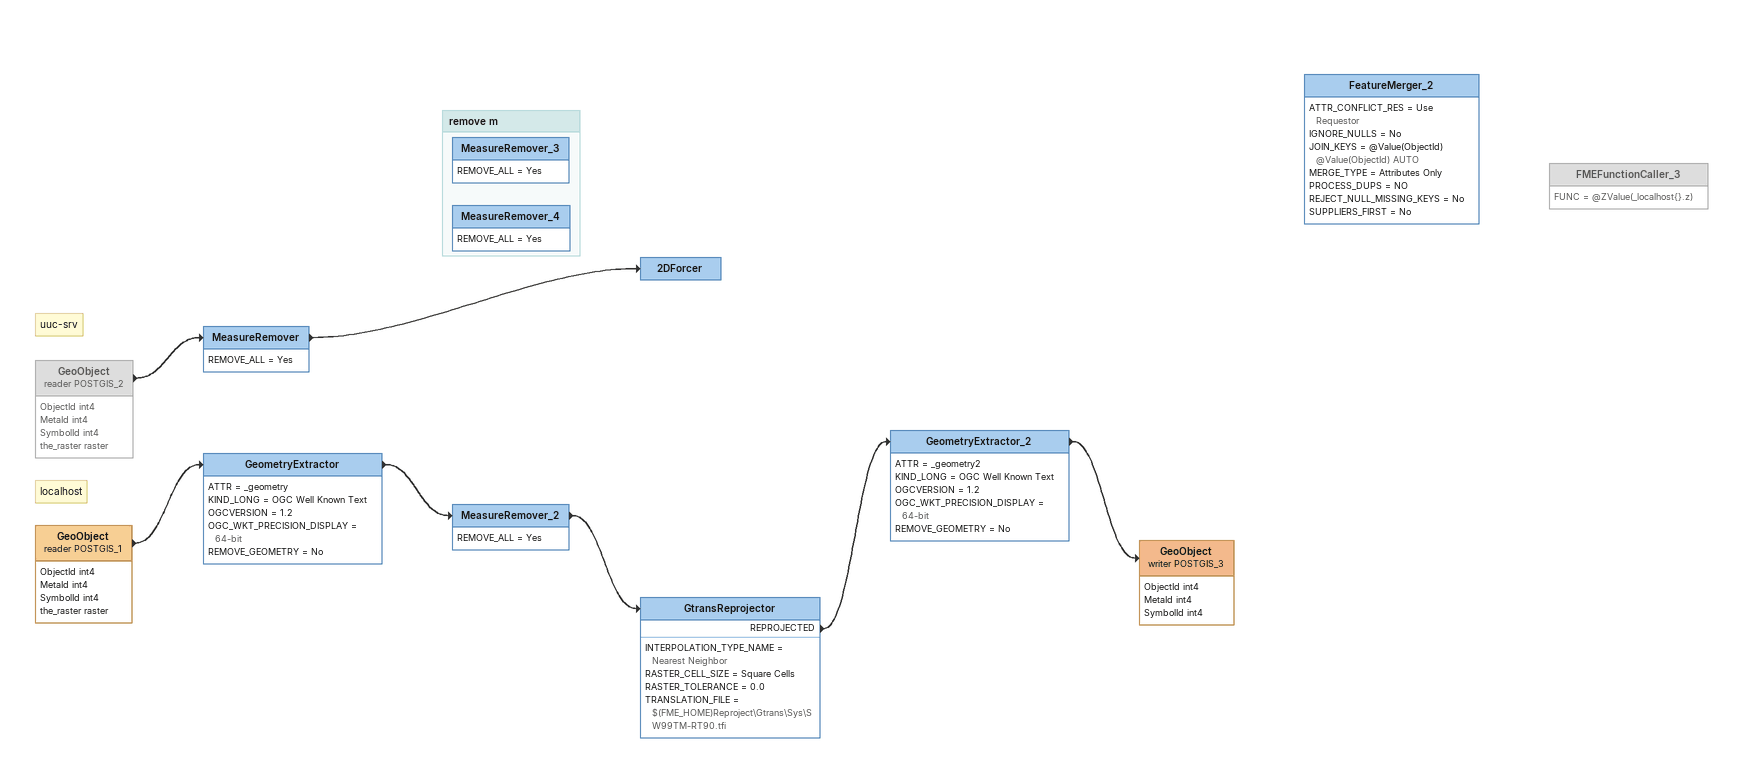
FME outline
Note: uuc-srv
GeoObject (reader POSTGIS_2) [off]
    attributes: ObjectId int4, MetaId int4, SymbolId int4, the_raster raster
    -> MeasureRemover
MeasureRemover
    REMOVE_ALL = Yes
    -> 2DForcer
2DForcer
Note: localhost
GeoObject (reader POSTGIS_1)
    attributes: ObjectId int4, MetaId int4, SymbolId int4, the_raster raster
    -> GeometryExtractor
GeometryExtractor
    ATTR = _geometry
    KIND_LONG = OGC Well Known Text
    OGCVERSION = 1.2
    OGC_WKT_PRECISION_DISPLAY = 64-bit
    REMOVE_GEOMETRY = No
    -> MeasureRemover_2
MeasureRemover_2
    REMOVE_ALL = Yes
    -> GtransReprojector
GtransReprojector
    INTERPOLATION_TYPE_NAME = Nearest Neighbor
    RASTER_CELL_SIZE = Square Cells
    RASTER_TOLERANCE = 0.0
    TRANSLATION_FILE = $(FME_HOME)Reproject\Gtrans\Sys\SW99TM-RT90.tfi
    REPROJECTED -> GeometryExtractor_2
GeometryExtractor_2
    ATTR = _geometry2
    KIND_LONG = OGC Well Known Text
    OGCVERSION = 1.2
    OGC_WKT_PRECISION_DISPLAY = 64-bit
    REMOVE_GEOMETRY = No
    -> GeoObject (writer POSTGIS_3)
GeoObject (writer POSTGIS_3)
    attributes: ObjectId int4, MetaId int4, SymbolId int4
FeatureMerger_2
    ATTR_CONFLICT_RES = Use Requestor
    IGNORE_NULLS = No
    JOIN_KEYS = @Value(ObjectId) @Value(ObjectId) AUTO
    MERGE_TYPE = Attributes Only
    PROCESS_DUPS = NO
    REJECT_NULL_MISSING_KEYS = No
    SUPPLIERS_FIRST = No
FMEFunctionCaller_3 [off]
    FUNC = @ZValue(_localhost{}.z)

Bookmark: remove m
MeasureRemover_3
    REMOVE_ALL = Yes
MeasureRemover_4
    REMOVE_ALL = Yes
